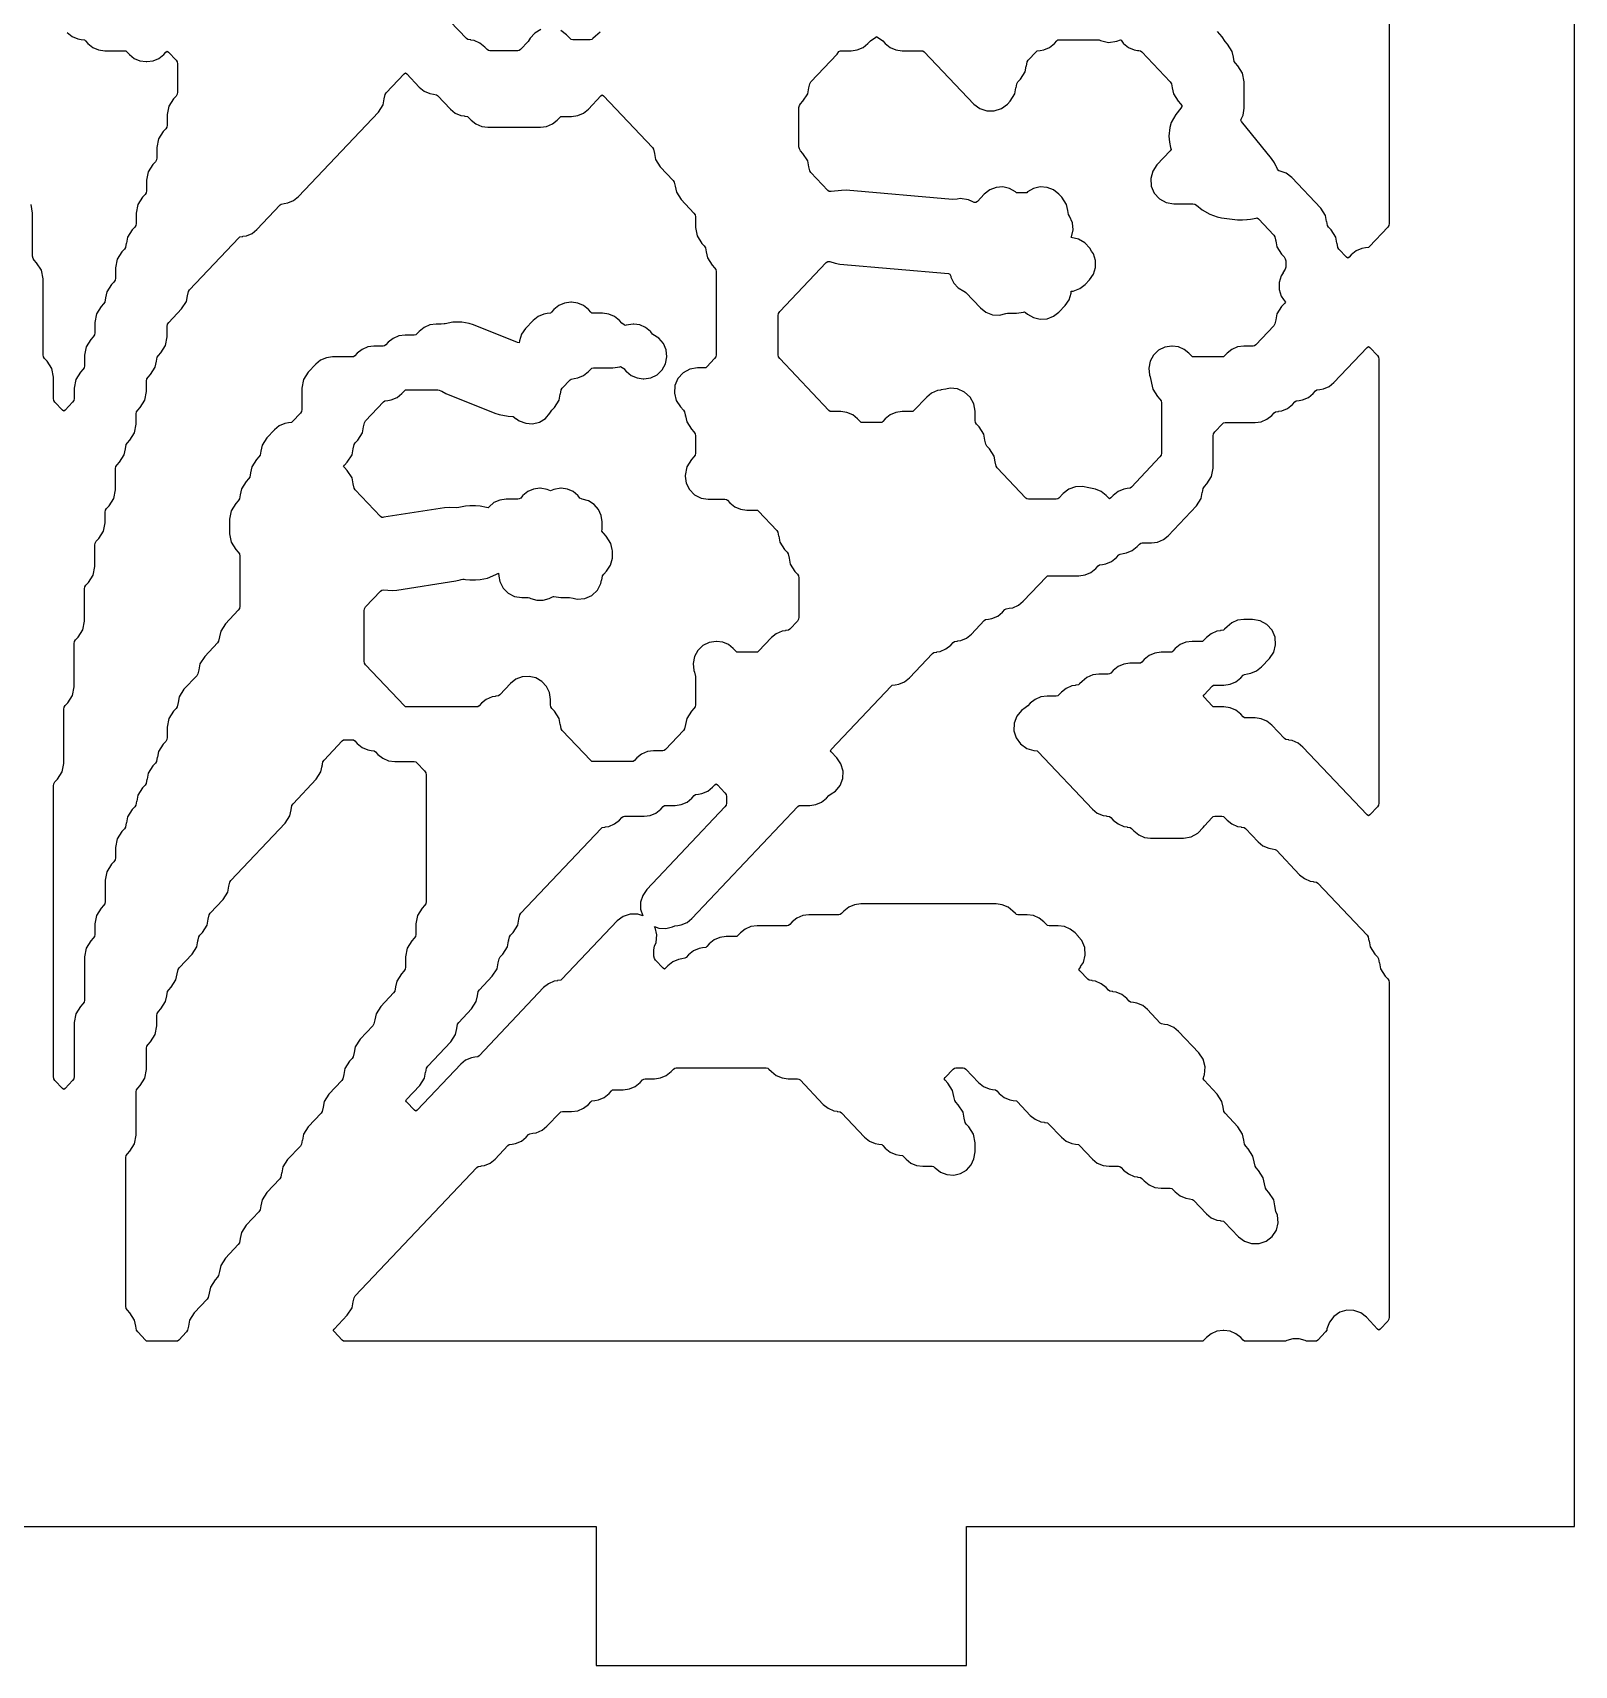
# Model space of a CAD drawing. Header units: millimetres. Extents: x 10 to 410, y 18 to 283.
# Drawn here: x 177.96 to 211.27, y 21 to 56.27 of the extents above; entities that cross this region are included whole.
import ezdxf

# ---------------------------------------------------------------- set-up
doc = ezdxf.new("R2010")
doc.units = ezdxf.units.MM
doc.layers.add('CUT', color=1, linetype='Continuous')

msp = doc.modelspace()

# ---------------------------------------------------------------- linework, layer by layer
at = {"layer": 'CUT'}
for points in [[(190.134, 21), (198.134, 21), (198.134, 24), (211.2679, 24), (211.2679, 144), (198.134, 144), (198.134, 147), (190.134, 147), (190.134, 144), (169.134, 144), (169.134, 147), (161.134, 147), (161.134, 144), (148, 144), (148, 24), (161.134, 24), (161.134, 21), (169.134, 21), (169.134, 24), (190.134, 24)], [(196.1081, 56.1348), (196.1872, 56.1842), (196.192, 56.1898), (196.1968, 56.1842), (196.2759, 56.1348), (196.3272, 56.0935), (196.3797, 56.0381), (196.4849, 55.9535), (196.609, 55.9001), (196.7427, 55.8819), (197.1916, 55.8819), (197.2222, 55.8572), (198.2903, 54.7294), (198.4191, 54.6314), (198.5724, 54.5798), (198.7342, 54.5798), (198.8876, 54.6314), (199.0164, 54.7294), (199.0757, 54.7921), (199.1772, 54.9508), (199.2018, 55.0792), (199.2037, 55.0788), (199.2212, 55.1696), (199.2454, 55.2075), (199.2995, 55.2647), (199.401, 55.4234), (199.4256, 55.5517), (199.4275, 55.5514), (199.4449, 55.6422), (199.4691, 55.6801), (199.6369, 55.8572), (199.6621, 55.8775), (199.7277, 55.8864), (199.7273, 55.8898), (199.8026, 55.9001), (199.9267, 55.9535), (200.0319, 56.0381), (200.0844, 56.0935), (200.1096, 56.1138), (200.1416, 56.1181), (200.9688, 56.1181), (201.0015, 56.1137), (201.026, 56.1031), (201.2033, 56.0629), (201.3833, 56.0886), (201.4602, 56.1146), (201.4635, 56.1162), (201.4728, 56.1114), (201.5168, 56.0479), (201.5261, 56.0381), (201.6313, 55.9535), (201.7554, 55.9001), (201.8307, 55.8898), (201.8303, 55.8864), (201.8374, 55.8855), (201.8589, 55.886), (201.8892, 55.8819), (201.8905, 55.8819), (201.9211, 55.8572), (202.5364, 55.2075), (202.5606, 55.1696), (202.578, 55.0788), (202.5799, 55.0792), (202.6046, 54.9508), (202.706, 54.7921), (202.7601, 54.7349), (202.7843, 54.697), (202.787, 54.6831), (202.7856, 54.6749), (202.7647, 54.6388), (202.6541, 54.5071), (202.5594, 54.3332), (202.5264, 54.2265), (202.5063, 54.0324), (202.518, 53.9072), (202.5429, 53.7915), (202.557, 53.7505), (202.5369, 53.7213), (202.2493, 53.4176), (202.1569, 53.2802), (202.1145, 53.1201), (202.1267, 52.955), (202.1921, 52.8029), (202.3037, 52.6805), (202.4491, 52.6013), (202.6124, 52.5738), (203.0279, 52.5738), (203.0698, 52.5663), (203.1065, 52.5445), (203.2225, 52.4439), (203.392, 52.3473), (203.5471, 52.2957), (203.6427, 52.274), (203.9918, 52.23), (204.1007, 52.2283), (204.1911, 52.2367), (204.1966, 52.2372), (204.2671, 52.2422), (204.3905, 52.2669), (204.4113, 52.2738), (204.4405, 52.2516), (204.7739, 51.8995), (204.7982, 51.8616), (204.8156, 51.7708), (204.8175, 51.7711), (204.8421, 51.6428), (204.9436, 51.4841), (204.9977, 51.4269), (205.0219, 51.389), (205.0304, 51.3449), (205.0304, 51.2036), (205.0219, 51.1595), (204.9721, 51.0816), (204.9748, 51.0799), (204.9342, 51.0214), (204.8891, 50.8772), (204.8891, 50.7262), (204.9342, 50.582), (204.9855, 50.5081), (204.9826, 50.506), (205.0234, 50.4473), (205.0043, 50.4197), (204.9436, 50.3556), (204.8421, 50.1968), (204.8175, 50.0685), (204.8156, 50.0689), (204.7982, 49.9781), (204.7739, 49.9402), (204.3824, 49.5267), (204.3572, 49.5065), (204.3252, 49.5021), (204.1267, 49.5021), (203.9929, 49.4839), (203.8689, 49.4305), (203.7637, 49.3459), (203.7112, 49.2904), (203.686, 49.2702), (203.6539, 49.2658), (203.0505, 49.2658), (203.0184, 49.2702), (202.9933, 49.2904), (202.9407, 49.3459), (202.8355, 49.4305), (202.7115, 49.4839), (202.5777, 49.5021), (202.5708, 49.5021), (202.4204, 49.4789), (202.2839, 49.4116), (202.174, 49.3063), (202.1008, 49.1727), (202.0713, 49.0234), (202.088, 48.8721), (202.1044, 48.835), (202.1305, 48.699), (202.1324, 48.6994), (202.157, 48.5711), (202.2585, 48.4123), (202.3126, 48.3552), (202.3368, 48.3173), (202.3453, 48.2731), (202.3453, 47.1868), (202.3368, 47.1426), (202.3126, 47.1047), (201.6973, 46.455), (201.6721, 46.4347), (201.6065, 46.4258), (201.607, 46.4224), (201.5316, 46.4121), (201.4076, 46.3588), (201.3023, 46.2742), (201.2545, 46.2237), (201.2265, 46.2024), (201.1985, 46.2237), (201.1507, 46.2742), (201.0454, 46.3588), (200.9214, 46.4121), (200.8461, 46.4224), (200.8465, 46.4258), (200.7736, 46.4357), (200.6381, 46.4709), (200.4865, 46.4632), (200.3443, 46.4104), (200.2244, 46.3173), (200.131, 46.2187), (200.1059, 46.1985), (200.0738, 46.1941), (199.4704, 46.1941), (199.4383, 46.1985), (199.4131, 46.2187), (198.7979, 46.8684), (198.7737, 46.9063), (198.7562, 46.9972), (198.7543, 46.9968), (198.7297, 47.1251), (198.6282, 47.2839), (198.5741, 47.341), (198.5499, 47.3789), (198.5325, 47.4697), (198.5305, 47.4694), (198.5059, 47.5977), (198.4045, 47.7564), (198.3504, 47.8136), (198.3261, 47.8515), (198.3177, 47.8956), (198.3177, 48.0913), (198.2908, 48.2531), (198.213, 48.3975), (198.0926, 48.5089), (197.9427, 48.5754), (197.7793, 48.5898), (197.6871, 48.5671), (197.5789, 48.5524), (197.5794, 48.549), (197.504, 48.5387), (197.38, 48.4854), (197.2747, 48.4008), (196.9984, 48.109), (196.9733, 48.0888), (196.9412, 48.0844), (196.7427, 48.0844), (196.609, 48.0662), (196.4849, 48.0128), (196.3797, 47.9282), (196.3272, 47.8727), (196.302, 47.8525), (196.27, 47.8481), (195.8903, 47.8481), (195.8582, 47.8525), (195.833, 47.8727), (195.7805, 47.9282), (195.6753, 48.0128), (195.5513, 48.0662), (195.4175, 48.0844), (195.219, 48.0844), (195.187, 48.0888), (195.1618, 48.109), (194.099, 49.2313), (194.0748, 49.2692), (194.0663, 49.3134), (194.0663, 50.1634), (194.0748, 50.2076), (194.099, 50.2455), (195.1025, 51.3052), (195.1363, 51.3298), (195.1779, 51.3256), (195.2974, 51.2907), (195.3937, 51.2726), (197.7416, 51.0661), (197.7768, 51.0572), (197.7929, 51.0146), (197.7979, 50.9876), (197.8604, 50.8625), (197.955, 50.7596), (198.0745, 50.6869), (198.0915, 50.6796), (198.1172, 50.6589), (198.4343, 50.3241), (198.5542, 50.231), (198.6965, 50.1782), (198.8481, 50.1705), (198.9835, 50.2056), (199.0229, 50.211), (199.2176, 50.211), (199.3672, 50.2339), (199.3847, 50.2425), (199.4085, 50.2276), (199.4551, 50.1901), (199.5833, 50.1153), (199.7278, 50.0814), (199.8759, 50.0915), (200.0145, 50.1446), (200.1314, 50.236), (200.2649, 50.377), (200.3512, 50.5014), (200.3962, 50.6459), (200.3962, 50.6864), (200.4417, 50.6894), (200.5806, 50.7425), (200.6978, 50.8341), (200.7891, 50.9305), (200.8752, 51.0546), (200.9203, 51.1987), (200.9203, 51.3498), (200.8752, 51.4939), (200.8346, 51.5524), (200.8373, 51.5541), (200.7996, 51.6132), (200.6928, 51.7325), (200.5539, 51.8121), (200.3969, 51.8436), (200.395, 51.8433), (200.4046, 51.8598), (200.4376, 52.012), (200.4222, 52.1671), (200.3598, 52.3099), (200.34, 52.3409), (200.3225, 52.4318), (200.3206, 52.4314), (200.296, 52.5597), (200.1945, 52.7185), (200.1314, 52.7851), (200.0145, 52.8765), (199.8759, 52.9296), (199.7278, 52.9397), (199.5833, 52.9058), (199.4551, 52.831), (199.4346, 52.8145), (199.4025, 52.8101), (199.2466, 52.8101), (199.2146, 52.8145), (199.1941, 52.831), (199.0659, 52.9058), (198.9214, 52.9397), (198.7733, 52.9296), (198.6347, 52.8765), (198.5177, 52.7851), (198.3684, 52.6274), (198.3346, 52.6028), (198.3029, 52.606), (198.2252, 52.6403), (198.2231, 52.6355), (198.1735, 52.6625), (197.9945, 52.6869), (197.9343, 52.6729), (197.8288, 52.6646), (195.5339, 52.8664), (195.4358, 52.8654), (195.21, 52.8408), (195.2004, 52.8386), (195.167, 52.8383), (195.1365, 52.8615), (194.7702, 53.2482), (194.746, 53.2861), (194.7286, 53.3769), (194.7267, 53.3765), (194.7021, 53.5048), (194.6006, 53.6636), (194.5465, 53.7208), (194.5223, 53.7586), (194.5138, 53.8028), (194.5138, 54.6529), (194.5223, 54.697), (194.5465, 54.7349), (194.6006, 54.7921), (194.7021, 54.9508), (194.7267, 55.0792), (194.7286, 55.0788), (194.746, 55.1696), (194.7702, 55.2075), (195.3398, 55.8089), (195.376, 55.8628), (195.3898, 55.8687), (195.4105, 55.8819), (195.6412, 55.8819), (195.775, 55.9001), (195.899, 55.9535), (196.0043, 56.0381), (196.0568, 56.0935)], [(178.4901, 40.1423), (178.5916, 40.3011), (178.6271, 40.4861), (178.6271, 41.6571), (178.6355, 41.7013), (178.6597, 41.7392), (178.7139, 41.7963), (178.8153, 41.9551), (178.8508, 42.1401), (178.8508, 43.0748), (178.8593, 43.119), (178.8835, 43.1569), (178.9376, 43.214), (179.0391, 43.3728), (179.0746, 43.5578), (179.0746, 44.2563), (179.0831, 44.3004), (179.1073, 44.3383), (179.1614, 44.3955), (179.2628, 44.5542), (179.2983, 44.7393), (179.2983, 45.2014), (179.3068, 45.2456), (179.331, 45.2835), (179.3851, 45.3406), (179.4866, 45.4994), (179.5221, 45.6844), (179.5221, 45.9103), (179.5306, 45.9544), (179.5548, 45.9923), (179.6089, 46.0495), (179.7104, 46.2082), (179.7459, 46.3933), (179.7459, 46.8554), (179.7543, 46.8996), (179.7785, 46.9375), (179.8327, 46.9946), (179.9341, 47.1534), (179.9587, 47.2817), (179.9607, 47.2813), (179.9781, 47.3722), (180.0023, 47.41), (180.0564, 47.4672), (180.1579, 47.626), (180.1934, 47.811), (180.1934, 48.0369), (180.2018, 48.081), (180.226, 48.1189), (180.2802, 48.1761), (180.3816, 48.3348), (180.4171, 48.5199), (180.4171, 48.7457), (180.4256, 48.7899), (180.4498, 48.8278), (180.5039, 48.8849), (180.6054, 49.0437), (180.63, 49.172), (180.6319, 49.1716), (180.6494, 49.2624), (180.6736, 49.3003), (180.7277, 49.3575), (180.8291, 49.5163), (180.8646, 49.7013), (180.8646, 49.9272), (180.8731, 49.9713), (180.8973, 50.0092), (181.1752, 50.3026), (181.2767, 50.4614), (181.3013, 50.5897), (181.3032, 50.5893), (181.3206, 50.6802), (181.3448, 50.7181), (182.4076, 51.8404), (182.4328, 51.8606), (182.4984, 51.8696), (182.498, 51.8729), (182.5734, 51.8832), (182.6974, 51.9366), (182.8026, 52.0212), (183.3026, 52.5492), (183.3278, 52.5695), (183.3935, 52.5784), (183.393, 52.5818), (183.4684, 52.5921), (183.5924, 52.6454), (183.6976, 52.73), (185.4266, 54.5558), (185.528, 54.7146), (185.5526, 54.8429), (185.5546, 54.8425), (185.572, 54.9333), (185.5962, 54.9712), (185.983, 55.3797), (186.011, 55.401), (186.039, 55.3797), (186.3106, 55.0929), (186.4159, 55.0083), (186.5399, 54.9549), (186.6153, 54.9447), (186.6148, 54.9413), (186.6804, 54.9323), (186.7056, 54.9121), (186.9819, 54.6203), (187.0871, 54.5357), (187.2112, 54.4824), (187.2865, 54.4721), (187.2861, 54.4687), (187.3517, 54.4598), (187.3769, 54.4395), (187.4294, 54.3841), (187.5347, 54.2994), (187.6587, 54.2461), (187.7925, 54.2278), (188.9285, 54.2278), (189.0623, 54.2461), (189.1863, 54.2994), (189.2916, 54.3841), (189.3441, 54.4395), (189.3693, 54.4598), (189.4013, 54.4641), (189.5998, 54.4641), (189.7336, 54.4824), (189.8576, 54.5357), (189.9628, 54.6203), (190.2344, 54.9071), (190.2624, 54.9284), (190.2904, 54.9071), (191.3485, 53.7898), (191.3727, 53.7519), (191.3902, 53.6611), (191.3921, 53.6614), (191.4167, 53.5331), (191.5182, 53.3744), (191.796, 53.0809), (191.8203, 53.043), (191.8377, 52.9522), (191.8396, 52.9526), (191.8642, 52.8243), (191.9657, 52.6655), (192.2436, 52.3721), (192.2678, 52.3342), (192.2762, 52.29), (192.2762, 52.0642), (192.3117, 51.8791), (192.4132, 51.7204), (192.4673, 51.6632), (192.4915, 51.6253), (192.5089, 51.5345), (192.5109, 51.5349), (192.5355, 51.4065), (192.6369, 51.2478), (192.6911, 51.1906), (192.7153, 51.1527), (192.7238, 51.1086), (192.7238, 49.3134), (192.7153, 49.2692), (192.6911, 49.2313), (192.5233, 49.0542), (192.4981, 49.0339), (192.4661, 49.0295), (192.3196, 49.0295), (192.1563, 49.0021), (192.0109, 48.9229), (191.8993, 48.8005), (191.8339, 48.6484), (191.8217, 48.4832), (191.8641, 48.3232), (191.9565, 48.1857), (192.0198, 48.1189), (192.044, 48.081), (192.0614, 47.9902), (192.0634, 47.9906), (192.088, 47.8622), (192.1894, 47.7035), (192.2436, 47.6463), (192.2678, 47.6084), (192.2762, 47.5643), (192.2762, 47.1868), (192.2678, 47.1426), (192.2436, 47.1047), (192.1894, 47.0476), (192.088, 46.8888), (192.0525, 46.7038), (192.0525, 46.6941), (192.077, 46.5396), (192.148, 46.4002), (192.2586, 46.2896), (192.398, 46.2186), (192.5525, 46.1941), (192.9136, 46.1941), (192.9456, 46.1897), (192.9708, 46.1695), (193.0233, 46.114), (193.1286, 46.0294), (193.2526, 45.976), (193.3864, 45.9578), (193.5849, 45.9578), (193.6169, 45.9534), (193.6421, 45.9332), (194.0336, 45.5197), (194.0578, 45.4819), (194.0752, 45.391), (194.0772, 45.3914), (194.1018, 45.2631), (194.2032, 45.1043), (194.2574, 45.0472), (194.2816, 45.0093), (194.299, 44.9185), (194.3009, 44.9188), (194.3255, 44.7905), (194.427, 44.6318), (194.4811, 44.5746), (194.5053, 44.5367), (194.5138, 44.4926), (194.5138, 43.6425), (194.5053, 43.5983), (194.4811, 43.5604), (194.3134, 43.3833), (194.2882, 43.363), (194.2225, 43.3541), (194.223, 43.3507), (194.1476, 43.3404), (194.0236, 43.2871), (193.9184, 43.2024), (193.6421, 42.9107), (193.6169, 42.8904), (193.5849, 42.8861), (193.2052, 42.8861), (193.1731, 42.8904), (193.1479, 42.9107), (193.0954, 42.9662), (192.9902, 43.0508), (192.8662, 43.1041), (192.7324, 43.1224), (192.7255, 43.1224), (192.5751, 43.0992), (192.4386, 43.0318), (192.3287, 42.9265), (192.2555, 42.793), (192.226, 42.6437), (192.2427, 42.4924), (192.2591, 42.4552), (192.2762, 42.366), (192.2762, 41.7522), (192.2678, 41.708), (192.2436, 41.6701), (192.1894, 41.613), (192.088, 41.4542), (192.0634, 41.3259), (192.0614, 41.3263), (192.044, 41.2354), (192.0198, 41.1976), (191.6283, 40.7841), (191.6031, 40.7639), (191.5711, 40.7595), (191.3726, 40.7595), (191.2388, 40.7413), (191.1148, 40.6879), (191.0095, 40.6033), (190.957, 40.5478), (190.9318, 40.5276), (190.8998, 40.5232), (190.0726, 40.5232), (190.0405, 40.5276), (190.0154, 40.5478), (189.4001, 41.1976), (189.3759, 41.2354), (189.3584, 41.3263), (189.3565, 41.3259), (189.3319, 41.4542), (189.2304, 41.613), (189.1763, 41.6701), (189.1521, 41.708), (189.1436, 41.7522), (189.1436, 41.8672), (189.1216, 42.014), (189.0575, 42.1478), (188.9569, 42.2569), (188.8287, 42.3317), (188.6842, 42.3655), (188.5361, 42.3555), (188.3975, 42.3024), (188.2806, 42.211), (188.0482, 41.9656), (188.023, 41.9453), (187.9573, 41.9363), (187.9578, 41.933), (187.8824, 41.9227), (187.7584, 41.8693), (187.6532, 41.7847), (187.6007, 41.7293), (187.5755, 41.709), (187.5434, 41.7046), (186.045, 41.7046), (186.0129, 41.709), (185.9877, 41.7293), (185.1487, 42.6153), (185.1245, 42.6532), (185.116, 42.6973), (185.116, 43.7837), (185.1245, 43.8278), (185.1487, 43.8657), (185.4729, 44.2081), (185.4995, 44.2292), (185.5332, 44.2325), (185.727, 44.2241), (185.8248, 44.2295), (187.0996, 44.4263), (187.1945, 44.4506), (187.2156, 44.4583), (187.248, 44.4653), (187.2812, 44.4633), (187.3053, 44.4586), (187.4028, 44.4489), (187.5281, 44.4489), (187.6256, 44.4586), (187.7859, 44.4904), (187.9662, 44.5651), (187.9927, 44.5828), (188.0202, 44.5956), (188.0308, 44.5275), (188.0312, 44.5275), (188.0493, 44.413), (188.1203, 44.2736), (188.231, 44.163), (188.3703, 44.092), (188.5249, 44.0675), (188.6622, 44.0675), (188.6949, 44.0631), (188.7223, 44.0513), (188.8524, 44.0151), (188.9874, 44.0151), (189.1175, 44.0513), (189.1916, 44.0831), (189.2092, 44.0941), (189.2138, 44.0918), (189.3678, 44.0675), (189.5572, 44.0675), (189.6319, 44.0573), (189.7241, 44.0346), (189.8874, 44.049), (190.0374, 44.1155), (190.1577, 44.227), (190.2355, 44.3714), (190.2481, 44.4469), (190.2535, 44.4459), (190.2709, 44.5367), (190.2951, 44.5746), (190.3552, 44.638), (190.444, 44.7678), (190.4881, 44.9188), (190.4852, 45.0127), (190.4862, 45.0127), (190.4862, 45.0498), (190.4835, 45.0635), (190.4831, 45.076), (190.4772, 45.1069), (190.4753, 45.1065), (190.4507, 45.2348), (190.3492, 45.3936), (190.2951, 45.4507), (190.283, 45.4697), (190.2551, 45.5009), (190.2624, 45.5466), (190.2624, 45.7012), (190.242, 45.8428), (190.1823, 45.9728), (190.0882, 46.0806), (189.9675, 46.1573), (189.8299, 46.1967), (189.8161, 46.1985), (189.7821, 46.2132), (189.7458, 46.267), (189.7391, 46.2742), (189.6338, 46.3588), (189.5098, 46.4121), (189.376, 46.4304), (189.3678, 46.4304), (189.2138, 46.4061), (189.1436, 46.3705), (189.0735, 46.4061), (188.9195, 46.4304), (188.9113, 46.4304), (188.7775, 46.4121), (188.6534, 46.3588), (188.5482, 46.2742), (188.5414, 46.267), (188.5052, 46.2132), (188.4711, 46.1985), (188.4385, 46.1941), (188.1873, 46.1941), (188.05, 46.1749), (187.9233, 46.1187), (187.8169, 46.0299), (187.7988, 46.01), (187.7649, 46.0116), (187.6256, 46.0393), (187.5281, 46.0489), (187.4028, 46.0489), (187.3053, 46.0393), (187.1628, 46.011), (187.1034, 46.0064), (186.9534, 46.0129), (186.8555, 46.0075), (185.5449, 45.8053), (185.5198, 45.8007), (185.4992, 45.7965), (185.4729, 45.8172), (184.9249, 46.3959), (184.9007, 46.4338), (184.8833, 46.5246), (184.8814, 46.5242), (184.8568, 46.6525), (184.7553, 46.8113), (184.6946, 46.8754), (184.6755, 46.903), (184.6946, 46.9305), (184.7553, 46.9946), (184.8568, 47.1534), (184.8814, 47.2817), (184.8833, 47.2813), (184.9007, 47.3722), (184.9249, 47.41), (184.9791, 47.4672), (185.0805, 47.626), (185.1051, 47.7543), (185.1071, 47.7539), (185.1245, 47.8447), (185.1487, 47.8826), (185.5402, 48.2961), (185.5654, 48.3163), (185.631, 48.3253), (185.6306, 48.3286), (185.7059, 48.3389), (185.83, 48.3923), (185.9352, 48.4769), (185.9877, 48.5323), (186.0129, 48.5526), (186.045, 48.557), (186.7076, 48.557), (186.7425, 48.5519), (186.7744, 48.537), (186.7944, 48.5239), (186.8812, 48.4784), (187.9391, 48.0502), (188.0331, 48.0225), (188.2282, 47.9853), (188.3392, 47.9768), (188.3413, 47.9769), (188.4068, 47.9278), (188.4093, 47.9313), (188.4684, 47.8853), (188.6094, 47.8324), (188.7598, 47.8239), (188.906, 47.8606), (189.0345, 47.9392), (189.1338, 48.0524), (189.1763, 48.1189), (189.2304, 48.1761), (189.3319, 48.3348), (189.3565, 48.4631), (189.3584, 48.4628), (189.3759, 48.5536), (189.4001, 48.5915), (189.5678, 48.7686), (189.593, 48.7889), (189.6587, 48.7978), (189.6582, 48.8012), (189.7336, 48.8115), (189.8576, 48.8648), (189.9628, 48.9495), (190.0154, 49.0049), (190.0405, 49.0252), (190.0726, 49.0295), (190.491, 49.0295), (190.6407, 49.0525), (190.6582, 49.061), (190.7312, 49.0154), (190.7403, 49.0115), (190.7765, 48.9592), (190.7858, 48.9495), (190.891, 48.8648), (191.015, 48.8115), (191.1488, 48.7932), (191.1623, 48.7932), (191.3119, 48.8162), (191.4479, 48.8828), (191.5576, 48.9871), (191.6311, 49.1194), (191.6617, 49.2677), (191.6464, 49.4183), (191.5868, 49.5574), (191.4883, 49.6724), (191.3599, 49.7525), (191.3509, 49.7564), (191.3146, 49.8087), (191.3054, 49.8185), (191.2001, 49.9031), (191.0761, 49.9565), (190.9423, 49.9747), (190.9288, 49.9747), (190.7792, 49.9518), (190.7617, 49.9432), (190.7379, 49.958), (190.6866, 49.9993), (190.6341, 50.0548), (190.5289, 50.1394), (190.4048, 50.1927), (190.2711, 50.211), (190.0726, 50.211), (190.0405, 50.2153), (190.0154, 50.2356), (189.9628, 50.2911), (189.8576, 50.3757), (189.7336, 50.429), (189.5998, 50.4473), (189.5825, 50.4473), (189.4487, 50.429), (189.3247, 50.3757), (189.2195, 50.2911), (189.167, 50.2356), (189.1418, 50.2153), (189.0761, 50.2064), (189.0766, 50.203), (189.0012, 50.1927), (188.8772, 50.1394), (188.772, 50.0548), (188.6051, 49.8786), (188.5202, 49.757), (188.4748, 49.6159), (188.467, 49.5684), (188.4345, 49.5758), (187.4815, 49.9615), (187.3875, 49.9892), (187.2269, 50.0198), (187.0318, 50.0182), (186.8684, 49.9843), (186.8498, 49.9843), (186.7857, 49.9747), (186.6737, 49.9747), (186.5399, 49.9565), (186.4159, 49.9031), (186.3106, 49.8185), (186.2581, 49.763), (186.2329, 49.7428), (186.2009, 49.7384), (186.0024, 49.7384), (185.8686, 49.7202), (185.7446, 49.6668), (185.6394, 49.5822), (185.5868, 49.5267), (185.5617, 49.5065), (185.5296, 49.5021), (185.3311, 49.5021), (185.1974, 49.4839), (185.0733, 49.4305), (184.9681, 49.3459), (184.9156, 49.2904), (184.8904, 49.2702), (184.8583, 49.2658), (184.4361, 49.2658), (184.3023, 49.2476), (184.1783, 49.1942), (184.0731, 49.1096), (183.9104, 48.9379), (183.809, 48.7791), (183.7735, 48.5941), (183.7735, 48.1319), (183.765, 48.0878), (183.7408, 48.0499), (183.573, 47.8727), (183.5478, 47.8525), (183.4822, 47.8435), (183.4827, 47.8401), (183.4073, 47.8299), (183.2833, 47.7765), (183.178, 47.6919), (183.0154, 47.5201), (182.9139, 47.3614), (182.8893, 47.2331), (182.8874, 47.2334), (182.87, 47.1426), (182.8458, 47.1047), (182.7916, 47.0476), (182.6902, 46.8888), (182.6656, 46.7605), (182.6636, 46.7609), (182.6462, 46.67), (182.622, 46.6322), (182.5679, 46.575), (182.4664, 46.4162), (182.4418, 46.2879), (182.4399, 46.2883), (182.4225, 46.1975), (182.3983, 46.1596), (182.3441, 46.1024), (182.2427, 45.9437), (182.2072, 45.7586), (182.2072, 45.4481), (182.2427, 45.2631), (182.3441, 45.1043), (182.3983, 45.0472), (182.4225, 45.0093), (182.4309, 44.9651), (182.4309, 43.8788), (182.4225, 43.8346), (182.3983, 43.7967), (182.1204, 43.5033), (182.0189, 43.3445), (181.9943, 43.2162), (181.9924, 43.2166), (181.975, 43.1257), (181.9507, 43.0879), (181.6729, 42.7944), (181.5714, 42.6356), (181.5468, 42.5073), (181.5449, 42.5077), (181.5274, 42.4169), (181.5032, 42.379), (181.2253, 42.0855), (181.1239, 41.9268), (181.0993, 41.7985), (181.0973, 41.7988), (181.0799, 41.708), (181.0557, 41.6701), (181.0016, 41.613), (180.9001, 41.4542), (180.8646, 41.2692), (180.8646, 41.0433), (180.8562, 40.9992), (180.832, 40.9613), (180.7778, 40.9041), (180.6764, 40.7454), (180.6518, 40.617), (180.6498, 40.6174), (180.6324, 40.5266), (180.6082, 40.4887), (180.5541, 40.4315), (180.4526, 40.2728), (180.428, 40.1445), (180.4261, 40.1448), (180.4087, 40.054), (180.3844, 40.0161), (180.3303, 39.959), (180.2289, 39.8002), (180.2042, 39.6719), (180.2023, 39.6723), (180.1849, 39.5814), (180.1607, 39.5435), (180.1066, 39.4864), (180.0051, 39.3276), (179.9805, 39.1993), (179.9786, 39.1997), (179.9611, 39.1089), (179.9369, 39.071), (179.8828, 39.0138), (179.7814, 38.8551), (179.7459, 38.67), (179.7459, 38.4442), (179.7374, 38.4), (179.7132, 38.3621), (179.659, 38.305), (179.5576, 38.1462), (179.5221, 37.9612), (179.5221, 37.499), (179.5136, 37.4549), (179.4894, 37.417), (179.4353, 37.3598), (179.3338, 37.201), (179.2983, 37.016), (179.2983, 36.7901), (179.2899, 36.746), (179.2657, 36.7081), (179.2115, 36.6509), (179.1101, 36.4922), (179.0746, 36.3072), (179.0746, 35.3724), (179.0661, 35.3283), (179.0419, 35.2904), (178.9878, 35.2332), (178.8863, 35.0745), (178.8508, 34.8894), (178.8508, 33.7184), (178.8424, 33.6743), (178.8181, 33.6364), (178.6551, 33.4642), (178.6271, 33.4429), (178.5991, 33.4642), (178.436, 33.6364), (178.4118, 33.6743), (178.4033, 33.7184), (178.4033, 40.0031), (178.4118, 40.0473), (178.436, 40.0851)], [(187.554, 31.756), (187.5792, 31.7762), (187.6449, 31.7852), (187.6444, 31.7886), (187.7198, 31.7988), (187.8438, 31.8522), (187.949, 31.9368), (188.2253, 32.2285), (188.2505, 32.2488), (188.3161, 32.2577), (188.3157, 32.2611), (188.391, 32.2714), (188.5151, 32.3248), (188.6203, 32.4094), (188.6728, 32.4648), (188.698, 32.4851), (188.7636, 32.494), (188.7632, 32.4974), (188.8385, 32.5077), (188.9626, 32.561), (189.0678, 32.6457), (189.3441, 32.9374), (189.3693, 32.9577), (189.4013, 32.962), (189.5998, 32.962), (189.7336, 32.9803), (189.8576, 33.0336), (189.9628, 33.1182), (190.0154, 33.1737), (190.0405, 33.1939), (190.1062, 33.2029), (190.1057, 33.2063), (190.1811, 33.2165), (190.3051, 33.2699), (190.4103, 33.3545), (190.4629, 33.41), (190.4881, 33.4302), (190.5201, 33.4346), (190.7186, 33.4346), (190.8524, 33.4528), (190.9764, 33.5062), (191.0816, 33.5908), (191.1341, 33.6463), (191.1593, 33.6665), (191.1914, 33.6709), (191.3898, 33.6709), (191.5236, 33.6891), (191.6477, 33.7425), (191.7529, 33.8271), (191.8054, 33.8826), (191.8306, 33.9028), (191.8626, 33.9072), (193.8086, 33.9072), (193.8407, 33.9028), (193.8659, 33.8826), (193.9184, 33.8271), (194.0236, 33.7425), (194.1476, 33.6891), (194.2814, 33.6709), (194.4799, 33.6709), (194.5119, 33.6665), (194.5371, 33.6463), (195.0372, 33.1182), (195.1424, 33.0336), (195.2664, 32.9803), (195.3418, 32.97), (195.3413, 32.9666), (195.407, 32.9577), (195.4322, 32.9374), (195.9322, 32.4094), (196.0374, 32.3248), (196.1614, 32.2714), (196.2368, 32.2611), (196.2363, 32.2577), (196.302, 32.2488), (196.3272, 32.2285), (196.3797, 32.1731), (196.4849, 32.0885), (196.609, 32.0351), (196.6843, 32.0248), (196.6839, 32.0215), (196.7495, 32.0125), (196.7747, 31.9923), (196.8272, 31.9368), (196.9324, 31.8522), (197.0565, 31.7988), (197.1903, 31.7806), (197.3887, 31.7806), (197.4208, 31.7762), (197.446, 31.756), (197.4546, 31.7468), (197.5715, 31.6554), (197.7101, 31.6023), (197.8582, 31.5923), (198.0027, 31.6261), (198.1309, 31.7009), (198.2315, 31.81), (198.2956, 31.9438), (198.3177, 32.0906), (198.3177, 32.2903), (198.2822, 32.4753), (198.1807, 32.6341), (198.1266, 32.6912), (198.1024, 32.7291), (198.085, 32.8199), (198.083, 32.8196), (198.0584, 32.9479), (197.957, 33.1066), (197.9028, 33.1638), (197.8786, 33.2017), (197.8612, 33.2925), (197.8593, 33.2921), (197.8347, 33.4205), (197.7332, 33.5792), (197.6725, 33.6433), (197.6534, 33.6709), (197.6725, 33.6985), (197.8468, 33.8826), (197.872, 33.9028), (197.9041, 33.9072), (198.06, 33.9072), (198.092, 33.9028), (198.1172, 33.8826), (198.3935, 33.5908), (198.4987, 33.5062), (198.6228, 33.4528), (198.6981, 33.4426), (198.6977, 33.4392), (198.7633, 33.4302), (198.7885, 33.41), (198.841, 33.3545), (198.9463, 33.2699), (199.0703, 33.2165), (199.1457, 33.2063), (199.1452, 33.2029), (199.2108, 33.1939), (199.236, 33.1737), (199.5123, 32.8819), (199.6175, 32.7973), (199.7416, 32.744), (199.8169, 32.7337), (199.8165, 32.7303), (199.8821, 32.7214), (199.9073, 32.7011), (200.1836, 32.4094), (200.2888, 32.3248), (200.4128, 32.2714), (200.4882, 32.2611), (200.4877, 32.2577), (200.5534, 32.2488), (200.5786, 32.2285), (200.8548, 31.9368), (200.9601, 31.8522), (201.0841, 31.7988), (201.2179, 31.7806), (201.4164, 31.7806), (201.4484, 31.7762), (201.4736, 31.756), (201.5261, 31.7005), (201.6313, 31.6159), (201.7554, 31.5625), (201.8307, 31.5523), (201.8303, 31.5489), (201.8959, 31.5399), (201.9211, 31.5197), (201.9736, 31.4642), (202.0788, 31.3796), (202.2029, 31.3262), (202.3367, 31.308), (202.5351, 31.308), (202.5672, 31.3037), (202.5924, 31.2834), (202.6449, 31.2279), (202.7501, 31.1433), (202.8742, 31.09), (202.9495, 31.0797), (202.9491, 31.0763), (203.0147, 31.0674), (203.0399, 31.0471), (203.3162, 30.7554), (203.4214, 30.6708), (203.5454, 30.6174), (203.6208, 30.6071), (203.6203, 30.6037), (203.686, 30.5948), (203.7112, 30.5745), (204.0085, 30.2605), (204.1387, 30.1619), (204.2936, 30.1104), (204.4569, 30.1116), (204.611, 30.1653), (204.7397, 30.2659), (204.8291, 30.4025), (204.8697, 30.5606), (204.8572, 30.7234), (204.821, 30.8079), (204.7977, 30.9296), (204.7957, 30.9293), (204.7711, 31.0576), (204.6697, 31.2164), (204.6155, 31.2735), (204.5913, 31.3114), (204.5739, 31.4022), (204.572, 31.4019), (204.5474, 31.5302), (204.4459, 31.6889), (204.3918, 31.7461), (204.3676, 31.784), (204.3502, 31.8748), (204.3482, 31.8744), (204.3236, 32.0027), (204.2222, 32.1615), (204.168, 32.2187), (204.1438, 32.2565), (204.1264, 32.3474), (204.1245, 32.347), (204.0999, 32.4753), (203.9984, 32.6341), (203.7205, 32.9275), (203.6963, 32.9654), (203.6789, 33.0562), (203.677, 33.0559), (203.6523, 33.1842), (203.5509, 33.3429), (203.2664, 33.6433), (203.2466, 33.6719), (203.2684, 33.7413), (203.2656, 33.7421), (203.2737, 33.7595), (203.2897, 33.9285), (203.2483, 34.0931), (203.1542, 34.2344), (202.717, 34.6961), (202.6117, 34.7807), (202.4877, 34.8341), (202.4123, 34.8444), (202.4128, 34.8477), (202.3472, 34.8567), (202.322, 34.8769), (202.0457, 35.1687), (201.9405, 35.2533), (201.8164, 35.3067), (201.7411, 35.3169), (201.7415, 35.3203), (201.6759, 35.3293), (201.6507, 35.3495), (201.5982, 35.405), (201.493, 35.4896), (201.3689, 35.5429), (201.2936, 35.5532), (201.294, 35.5566), (201.2284, 35.5655), (201.2032, 35.5858), (201.1507, 35.6413), (201.0454, 35.7259), (200.9214, 35.7792), (200.8461, 35.7895), (200.8465, 35.7929), (200.7809, 35.8018), (200.7557, 35.8221), (200.5814, 36.0062), (200.5622, 36.0338), (200.603, 36.0925), (200.5997, 36.0948), (200.6586, 36.1822), (200.7013, 36.341), (200.6901, 36.505), (200.6264, 36.6566), (200.5522, 36.7397), (200.5552, 36.7426), (200.4794, 36.8227), (200.3742, 36.9073), (200.2501, 36.9607), (200.1164, 36.9789), (199.9179, 36.9789), (199.8859, 36.9833), (199.8607, 37.0035), (199.8081, 37.059), (199.7029, 37.1436), (199.5789, 37.197), (199.4451, 37.2152), (199.2466, 37.2152), (199.2146, 37.2196), (199.1894, 37.2398), (199.1369, 37.2953), (199.0316, 37.3799), (198.9076, 37.4332), (198.7738, 37.4515), (195.8477, 37.4515), (195.7139, 37.4332), (195.5899, 37.3799), (195.4847, 37.2953), (195.4322, 37.2398), (195.407, 37.2196), (195.3749, 37.2152), (194.7289, 37.2152), (194.5951, 37.197), (194.4711, 37.1436), (194.3659, 37.059), (194.3134, 37.0035), (194.2882, 36.9833), (194.2561, 36.9789), (193.6102, 36.9789), (193.4764, 36.9607), (193.3523, 36.9073), (193.2471, 36.8227), (193.1946, 36.7672), (193.1694, 36.747), (193.1374, 36.7426), (192.9389, 36.7426), (192.8051, 36.7244), (192.6811, 36.671), (192.5758, 36.5864), (192.5233, 36.531), (192.4981, 36.5107), (192.4325, 36.5018), (192.4329, 36.4984), (192.3576, 36.4881), (192.2335, 36.4347), (192.1283, 36.3501), (192.0758, 36.2947), (192.0506, 36.2744), (191.985, 36.2655), (191.9854, 36.2621), (191.9101, 36.2518), (191.786, 36.1984), (191.6808, 36.1138), (191.633, 36.0633), (191.605, 36.042), (191.577, 36.0633), (191.4139, 36.2355), (191.3897, 36.2734), (191.3812, 36.3176), (191.3812, 36.4588), (191.3956, 36.5339), (191.4318, 36.6183), (191.4443, 36.7811), (191.4037, 36.9393), (191.39, 36.9602), (191.487, 36.9244), (191.6382, 36.9169), (191.7847, 36.955), (191.83, 36.9745), (191.8962, 36.9835), (191.8958, 36.9869), (191.9711, 36.9971), (192.0952, 37.0505), (192.2004, 37.1351), (194.4905, 39.5534), (194.5157, 39.5737), (194.5477, 39.5781), (194.7462, 39.5781), (194.88, 39.5963), (195.004, 39.6497), (195.1092, 39.7343), (195.1618, 39.7897), (195.2132, 39.8311), (195.3011, 39.887), (195.4019, 40.0106), (195.4586, 40.1598), (195.4654, 40.3192), (195.4217, 40.4726), (195.3319, 40.6044), (195.2112, 40.7319), (195.1921, 40.7595), (195.2112, 40.7871), (196.5043, 42.1526), (196.5295, 42.1728), (196.5951, 42.1818), (196.5947, 42.1852), (196.67, 42.1954), (196.7941, 42.2488), (196.8993, 42.3334), (197.3993, 42.8615), (197.4245, 42.8817), (197.4902, 42.8907), (197.4897, 42.894), (197.5651, 42.9043), (197.6891, 42.9577), (197.7943, 43.0423), (197.8468, 43.0977), (197.872, 43.118), (197.9377, 43.1269), (197.9372, 43.1303), (198.0126, 43.1406), (198.1366, 43.194), (198.2418, 43.2786), (198.5181, 43.5703), (198.5433, 43.5906), (198.6089, 43.5995), (198.6085, 43.6029), (198.6838, 43.6132), (198.8079, 43.6665), (198.9131, 43.7511), (198.9656, 43.8066), (198.9908, 43.8269), (199.0565, 43.8358), (199.056, 43.8392), (199.1314, 43.8495), (199.2554, 43.9028), (199.3606, 43.9874), (199.8607, 44.5155), (199.8859, 44.5357), (199.9179, 44.5401), (200.5639, 44.5401), (200.6977, 44.5583), (200.8217, 44.6117), (200.9269, 44.6963), (200.9794, 44.7517), (201.0046, 44.772), (201.0703, 44.781), (201.0698, 44.7843), (201.1452, 44.7946), (201.2692, 44.848), (201.3744, 44.9326), (201.427, 44.988), (201.4521, 45.0083), (201.5178, 45.0172), (201.5173, 45.0206), (201.5927, 45.0309), (201.7167, 45.0843), (201.8219, 45.1689), (201.8745, 45.2243), (201.8997, 45.2446), (201.9317, 45.2489), (202.1302, 45.2489), (202.264, 45.2672), (202.388, 45.3205), (202.4932, 45.4051), (203.1034, 46.0495), (203.2048, 46.2082), (203.2294, 46.3365), (203.2314, 46.3362), (203.2488, 46.427), (203.273, 46.4649), (203.3271, 46.522), (203.4286, 46.6808), (203.4641, 46.8658), (203.4641, 47.5643), (203.4726, 47.6084), (203.4968, 47.6463), (203.6645, 47.8235), (203.6897, 47.8437), (203.7218, 47.8481), (204.3677, 47.8481), (204.5015, 47.8663), (204.6256, 47.9197), (204.7308, 48.0043), (204.7833, 48.0598), (204.8085, 48.08), (204.8741, 48.089), (204.8737, 48.0923), (204.949, 48.1026), (205.0731, 48.156), (205.1783, 48.2406), (205.2308, 48.2961), (205.256, 48.3163), (205.3216, 48.3253), (205.3212, 48.3286), (205.3966, 48.3389), (205.5206, 48.3923), (205.6258, 48.4769), (205.6783, 48.5323), (205.7035, 48.5526), (205.7692, 48.5615), (205.7687, 48.5649), (205.8441, 48.5752), (205.9681, 48.6286), (206.0733, 48.7132), (206.7924, 49.4725), (206.8204, 49.4938), (206.8484, 49.4725), (207.0115, 49.3003), (207.0357, 49.2624), (207.0442, 49.2183), (207.0442, 39.6256), (207.0357, 39.5814), (207.0115, 39.5435), (206.8484, 39.3713), (206.8204, 39.35), (206.7924, 39.3713), (205.4021, 40.8396), (205.2968, 40.9242), (205.1728, 40.9775), (205.0974, 40.9878), (205.0979, 40.9912), (205.0323, 41.0001), (205.0071, 41.0204), (204.7308, 41.3122), (204.6256, 41.3968), (204.5015, 41.4501), (204.3677, 41.4684), (204.1693, 41.4684), (204.1372, 41.4727), (204.112, 41.493), (204.0595, 41.5484), (203.9543, 41.633), (203.8303, 41.6864), (203.6965, 41.7046), (203.498, 41.7046), (203.466, 41.709), (203.4408, 41.7293), (203.2664, 41.9134), (203.2473, 41.9409), (203.2664, 41.9685), (203.4408, 42.1526), (203.4714, 42.1772), (203.6965, 42.1772), (203.8303, 42.1954), (203.9543, 42.2488), (204.0595, 42.3334), (204.112, 42.3889), (204.1372, 42.4091), (204.2029, 42.4181), (204.2024, 42.4215), (204.2778, 42.4317), (204.4018, 42.4851), (204.507, 42.5697), (204.6788, 42.7511), (204.7712, 42.8886), (204.8136, 43.0486), (204.8015, 43.2138), (204.736, 43.3659), (204.6245, 43.4883), (204.4791, 43.5675), (204.3158, 43.5949), (204.1267, 43.5949), (203.9929, 43.5767), (203.8689, 43.5233), (203.7637, 43.4387), (203.7112, 43.3833), (203.686, 43.363), (203.6203, 43.3541), (203.6208, 43.3507), (203.5454, 43.3404), (203.4214, 43.2871), (203.3162, 43.2024), (203.2636, 43.147), (203.233, 43.1224), (203.0079, 43.1224), (202.8742, 43.1041), (202.7501, 43.0508), (202.6449, 42.9662), (202.5924, 42.9107), (202.5672, 42.8904), (202.5351, 42.8861), (202.3367, 42.8861), (202.2029, 42.8678), (202.0788, 42.8145), (201.9736, 42.7299), (201.9211, 42.6744), (201.8959, 42.6542), (201.8639, 42.6498), (201.6654, 42.6498), (201.5316, 42.6316), (201.4076, 42.5782), (201.3023, 42.4936), (201.2498, 42.4381), (201.2246, 42.4179), (201.1926, 42.4135), (200.9941, 42.4135), (200.8603, 42.3953), (200.7363, 42.3419), (200.6311, 42.2573), (200.5786, 42.2018), (200.5534, 42.1816), (200.4877, 42.1726), (200.4882, 42.1693), (200.4128, 42.159), (200.2888, 42.1056), (200.1836, 42.021), (200.131, 41.9656), (200.1059, 41.9453), (200.0738, 41.9409), (199.8753, 41.9409), (199.7416, 41.9227), (199.6175, 41.8693), (199.5123, 41.7847), (199.4598, 41.7293), (199.4039, 41.6843), (199.3212, 41.6315), (199.2198, 41.505), (199.1641, 41.3528), (199.1601, 41.1908), (199.2081, 41.036), (199.3031, 40.9047), (199.435, 40.8107), (199.5902, 40.7638), (199.6588, 40.7547), (199.6835, 40.7349), (200.8548, 39.498), (200.9601, 39.4134), (201.0841, 39.36), (201.1595, 39.3497), (201.159, 39.3464), (201.2246, 39.3374), (201.2498, 39.3171), (201.3023, 39.2617), (201.4076, 39.1771), (201.5316, 39.1237), (201.607, 39.1134), (201.6065, 39.1101), (201.6721, 39.1011), (201.6973, 39.0809), (201.7499, 39.0254), (201.8551, 38.9408), (201.9791, 38.8874), (202.1129, 38.8692), (202.8261, 38.8692), (202.99, 38.8968), (203.1359, 38.9767), (203.2474, 39.1), (203.273, 39.14), (203.4408, 39.3171), (203.466, 39.3374), (203.498, 39.3418), (203.6539, 39.3418), (203.686, 39.3374), (203.7112, 39.3171), (203.7637, 39.2617), (203.8689, 39.1771), (203.9929, 39.1237), (204.0683, 39.1134), (204.0678, 39.1101), (204.1335, 39.1011), (204.1587, 39.0809), (204.4349, 38.7891), (204.5402, 38.7045), (204.6642, 38.6511), (204.7396, 38.6409), (204.7391, 38.6375), (204.8047, 38.6285), (204.8299, 38.6083), (205.33, 38.0803), (205.4352, 37.9956), (205.5592, 37.9423), (205.6346, 37.932), (205.6341, 37.9286), (205.6998, 37.9197), (205.725, 37.8994), (206.7878, 36.7771), (206.812, 36.7392), (206.8294, 36.6484), (206.8313, 36.6488), (206.8559, 36.5205), (206.9574, 36.3617), (207.0115, 36.3046), (207.0357, 36.2667), (207.0531, 36.1758), (207.0551, 36.1762), (207.0797, 36.0479), (207.1811, 35.8891), (207.2353, 35.832), (207.2595, 35.7941), (207.2679, 35.7499), (207.2679, 28.5201), (207.2595, 28.4759), (207.2353, 28.4381), (207.0722, 28.2659), (207.0442, 28.2446), (207.0162, 28.2659), (206.7767, 28.5188), (206.653, 28.6139), (206.506, 28.6664), (206.35, 28.6709), (206.2002, 28.6271), (206.0712, 28.5393), (205.9756, 28.416), (205.9226, 28.2692), (205.9169, 28.2397), (205.8927, 28.2018), (205.725, 28.0246), (205.6998, 28.0044), (205.6677, 28), (205.5118, 28), (205.4791, 28.0045), (205.4518, 28.0162), (205.3216, 28.0524), (205.1866, 28.0524), (205.0565, 28.0162), (205.0291, 28.0045), (204.9965, 28), (204.1693, 28), (204.1372, 28.0044), (204.112, 28.0246), (204.0595, 28.0801), (203.9543, 28.1647), (203.8303, 28.2181), (203.6965, 28.2363), (203.6792, 28.2363), (203.5454, 28.2181), (203.4214, 28.1647), (203.3162, 28.0801), (203.2636, 28.0246), (203.2384, 28.0044), (203.2064, 28), (184.7024, 28), (184.6704, 28.0044), (184.6452, 28.0246), (184.4709, 28.2087), (184.4517, 28.2363), (184.4709, 28.2639), (184.7553, 28.5642), (184.8568, 28.723), (184.8814, 28.8513), (184.8833, 28.8509), (184.9007, 28.9418), (184.9249, 28.9797)], [(180.0023, 32.0514), (180.0564, 32.1085), (180.1579, 32.2673), (180.1934, 32.4523), (180.1934, 33.3871), (180.2018, 33.4312), (180.226, 33.4691), (180.2802, 33.5263), (180.3816, 33.685), (180.4171, 33.8701), (180.4171, 34.3322), (180.4256, 34.3764), (180.4498, 34.4143), (180.5039, 34.4714), (180.6054, 34.6302), (180.6409, 34.8152), (180.6409, 35.0411), (180.6494, 35.0852), (180.6736, 35.1231), (180.7277, 35.1803), (180.8291, 35.339), (180.8538, 35.4673), (180.8557, 35.467), (180.8731, 35.5578), (180.8973, 35.5957), (180.9514, 35.6528), (181.0529, 35.8116), (181.0775, 35.9399), (181.0794, 35.9396), (181.0969, 36.0304), (181.1211, 36.0683), (181.399, 36.3617), (181.5004, 36.5205), (181.525, 36.6488), (181.527, 36.6484), (181.5444, 36.7392), (181.5686, 36.7771), (181.6227, 36.8343), (181.7242, 36.993), (181.7488, 37.1214), (181.7507, 37.121), (181.7681, 37.2118), (181.7923, 37.2497), (182.0702, 37.5431), (182.1717, 37.7019), (182.1963, 37.8302), (182.1982, 37.8298), (182.2156, 37.9207), (182.2399, 37.9586), (183.4128, 39.1972), (183.5142, 39.3559), (183.5388, 39.4842), (183.5408, 39.4839), (183.5582, 39.5747), (183.5824, 39.6126), (184.084, 40.1423), (184.1855, 40.3011), (184.2101, 40.4294), (184.212, 40.429), (184.2295, 40.5198), (184.2537, 40.5577), (184.6452, 40.9712), (184.6704, 40.9914), (184.7024, 40.9958), (184.8583, 40.9958), (184.8904, 40.9914), (184.9156, 40.9712), (184.9681, 40.9157), (185.0733, 40.8311), (185.1974, 40.7777), (185.2727, 40.7675), (185.2723, 40.7641), (185.3379, 40.7551), (185.3631, 40.7349), (185.4156, 40.6794), (185.5208, 40.5948), (185.6449, 40.5414), (185.7787, 40.5232), (186.2009, 40.5232), (186.2329, 40.5188), (186.2581, 40.4986), (186.4259, 40.3214), (186.4501, 40.2835), (186.4586, 40.2394), (186.4586, 37.499), (186.4501, 37.4549), (186.4259, 37.417), (186.3718, 37.3598), (186.2703, 37.201), (186.2348, 37.016), (186.2348, 36.7901), (186.2263, 36.746), (186.2021, 36.7081), (186.148, 36.6509), (186.0465, 36.4922), (186.011, 36.3072), (186.011, 36.0813), (186.0026, 36.0371), (185.9784, 35.9992), (185.9242, 35.9421), (185.8228, 35.7833), (185.7982, 35.655), (185.7962, 35.6554), (185.7788, 35.5646), (185.7546, 35.5267), (185.4767, 35.2332), (185.3753, 35.0745), (185.3507, 34.9462), (185.3487, 34.9465), (185.3313, 34.8557), (185.3071, 34.8178), (185.0292, 34.5244), (184.9278, 34.3656), (184.9031, 34.2373), (184.9012, 34.2377), (184.8838, 34.1468), (184.8596, 34.109), (184.8055, 34.0518), (184.704, 33.893), (184.6794, 33.7647), (184.6775, 33.7651), (184.66, 33.6743), (184.6358, 33.6364), (184.3579, 33.3429), (184.2565, 33.1842), (184.2319, 33.0559), (184.2299, 33.0562), (184.2125, 32.9654), (184.1883, 32.9275), (183.9104, 32.6341), (183.809, 32.4753), (183.7844, 32.347), (183.7824, 32.3474), (183.765, 32.2565), (183.7408, 32.2187), (183.4629, 31.9252), (183.3615, 31.7665), (183.3368, 31.6381), (183.3349, 31.6385), (183.3175, 31.5477), (183.2933, 31.5098), (183.0154, 31.2164), (182.9139, 31.0576), (182.8893, 30.9293), (182.8874, 30.9296), (182.87, 30.8388), (182.8458, 30.8009), (182.5679, 30.5075), (182.4664, 30.3487), (182.4418, 30.2204), (182.4399, 30.2208), (182.4225, 30.13), (182.3983, 30.0921), (182.1204, 29.7986), (182.0189, 29.6399), (181.9943, 29.5116), (181.9924, 29.5119), (181.975, 29.4211), (181.9507, 29.3832), (181.8966, 29.3261), (181.7952, 29.1673), (181.7705, 29.039), (181.7686, 29.0394), (181.7512, 28.9485), (181.727, 28.9106), (181.4491, 28.6172), (181.3476, 28.4584), (181.323, 28.3301), (181.3211, 28.3305), (181.3037, 28.2397), (181.2795, 28.2018), (181.1117, 28.0246), (181.0865, 28.0044), (181.0545, 28), (180.451, 28), (180.419, 28.0044), (180.3938, 28.0246), (180.226, 28.2018), (180.2018, 28.2397), (180.1844, 28.3305), (180.1825, 28.3301), (180.1579, 28.4584), (180.0564, 28.6172), (180.0023, 28.6744), (179.9781, 28.7122), (179.9696, 28.7564), (179.9696, 31.9693), (179.9781, 32.0135)], [(189.3003, 35.7895), (189.225, 35.7792), (189.101, 35.7259), (188.9957, 35.6413), (187.6007, 34.1681), (187.5755, 34.1478), (187.5098, 34.1389), (187.5103, 34.1355), (187.4349, 34.1252), (187.3109, 34.0719), (187.2057, 33.9873), (186.2628, 32.9916), (186.2348, 32.9703), (186.2068, 32.9916), (186.0372, 33.1707), (186.018, 33.1983), (186.0372, 33.2259), (186.3216, 33.5263), (186.4231, 33.685), (186.4477, 33.8133), (186.4496, 33.813), (186.467, 33.9038), (186.4912, 33.9417), (186.9929, 34.4714), (187.0943, 34.6302), (187.1189, 34.7585), (187.1209, 34.7581), (187.1383, 34.8489), (187.1625, 34.8868), (187.4404, 35.1803), (187.5418, 35.339), (187.5665, 35.4673), (187.5684, 35.467), (187.5858, 35.5578), (187.61, 35.5957), (187.8879, 35.8891), (187.9894, 36.0479), (188.014, 36.1762), (188.0159, 36.1758), (188.0333, 36.2667), (188.0575, 36.3046), (188.1117, 36.3617), (188.2131, 36.5205), (188.2377, 36.6488), (188.2397, 36.6484), (188.2571, 36.7392), (188.2813, 36.7771), (188.3354, 36.8343), (188.4369, 36.993), (188.4615, 37.1214), (188.4634, 37.121), (188.4808, 37.2118), (188.5051, 37.2497), (190.2391, 39.0809), (190.2643, 39.1011), (190.3299, 39.1101), (190.3295, 39.1134), (190.4048, 39.1237), (190.5289, 39.1771), (190.6341, 39.2617), (190.6866, 39.3171), (190.7118, 39.3374), (190.7439, 39.3418), (191.1661, 39.3418), (191.2999, 39.36), (191.4239, 39.4134), (191.5291, 39.498), (191.5817, 39.5534), (191.6068, 39.5737), (191.6389, 39.5781), (191.8374, 39.5781), (191.9711, 39.5963), (192.0952, 39.6497), (192.2004, 39.7343), (192.2529, 39.7897), (192.2781, 39.81), (192.3438, 39.8189), (192.3433, 39.8223), (192.4187, 39.8326), (192.5427, 39.8859), (192.6479, 39.9705), (192.6958, 40.0211), (192.7238, 40.0424), (192.7518, 40.0211), (192.9148, 39.8489), (192.939, 39.811), (192.9475, 39.7668), (192.9475, 39.6256), (192.939, 39.5814), (192.9148, 39.5435), (191.224, 37.7581), (191.1378, 37.6337), (191.0927, 37.4891), (191.093, 37.3378), (191.1385, 37.1934), (191.139, 37.1927), (191.0315, 37.2302), (190.8682, 37.2314), (190.7132, 37.1799), (190.5831, 37.0813), (189.3907, 35.8221), (189.3655, 35.8018), (189.2999, 35.7929)]]:
    msp.add_lwpolyline(points, close=True, dxfattribs=at)
for points in [[(207.2679, 61.9778), (207.2679, 52.1488), (207.2595, 52.1046), (207.2353, 52.0668), (206.8438, 51.6533), (206.8186, 51.6331), (206.7529, 51.6241), (206.7534, 51.6207), (206.678, 51.6105), (206.554, 51.5571), (206.4488, 51.4725), (206.4009, 51.422), (206.3729, 51.4007), (206.3449, 51.422), (206.1818, 51.5942), (206.1576, 51.6321), (206.1402, 51.7229), (206.1383, 51.7225), (206.1137, 51.8508), (206.0122, 52.0096), (205.9581, 52.0668), (205.9339, 52.1046), (205.9165, 52.1955), (205.9145, 52.1951), (205.8899, 52.3234), (205.7885, 52.4822), (205.1653, 53.1403), (205.0405, 53.236), (204.8921, 53.2883), (204.882, 53.2902), (204.8563, 53.3228), (204.8286, 53.3753), (204.8261, 53.3802), (204.7855, 53.4614), (204.7264, 53.5529), (204.0779, 54.3514), (204.0608, 54.38), (204.0698, 54.4066), (204.112, 54.4916), (204.1354, 54.6428), (204.1354, 55.2101), (204.0999, 55.3951), (203.9984, 55.5539), (203.9443, 55.6111), (203.9201, 55.6489), (203.9026, 55.7398), (203.9007, 55.7394), (203.8761, 55.8677), (203.7746, 56.0265), (203.7205, 56.0836), (203.6574, 56.1824), (203.5598, 56.2943)], [(188.9338, 56.3419), (188.8052, 56.2634), (188.7059, 56.1501), (188.6634, 56.0836), (188.4957, 55.9065), (188.4705, 55.8862), (188.4385, 55.8819), (187.835, 55.8819), (187.803, 55.8862), (187.7778, 55.9065), (187.7253, 55.9619), (187.62, 56.0465), (187.496, 56.0999), (187.4206, 56.1102), (187.4211, 56.1136), (187.3555, 56.1225), (187.3303, 56.1428), (186.2675, 57.2651)], [(178.7029, 56.2743), (178.8081, 56.1897), (178.9322, 56.1364), (179.0075, 56.1261), (179.0071, 56.1227), (179.0727, 56.1138), (179.0979, 56.0935), (179.1504, 56.0381), (179.2556, 55.9535), (179.3797, 55.9001), (179.5135, 55.8819), (179.9357, 55.8819), (179.9677, 55.8775), (179.9929, 55.8572), (180.0454, 55.8018), (180.1507, 55.7172), (180.2747, 55.6638), (180.4085, 55.6456), (180.4258, 55.6456), (180.5595, 55.6638), (180.6836, 55.7172), (180.7888, 55.8018), (180.8366, 55.8523), (180.8646, 55.8736), (180.8926, 55.8523), (181.0557, 55.6801), (181.0799, 55.6422), (181.0884, 55.598), (181.0884, 54.9842), (181.0799, 54.9401), (181.0557, 54.9022), (181.0016, 54.845), (180.9001, 54.6863), (180.8646, 54.5012), (180.8646, 54.2754), (180.8562, 54.2312), (180.832, 54.1933), (180.7778, 54.1362), (180.6764, 53.9774), (180.6409, 53.7924), (180.6409, 53.5665), (180.6324, 53.5224), (180.6082, 53.4845), (180.5541, 53.4273), (180.4526, 53.2686), (180.4171, 53.0835), (180.4171, 52.8577), (180.4087, 52.8135), (180.3844, 52.7756), (180.3303, 52.7185), (180.2289, 52.5597), (180.1934, 52.3747), (180.1934, 52.1488), (180.1849, 52.1046), (180.1607, 52.0668), (180.1066, 52.0096), (180.0051, 51.8508), (179.9805, 51.7225), (179.9786, 51.7229), (179.9611, 51.6321), (179.9369, 51.5942), (179.8828, 51.537), (179.7814, 51.3783), (179.7459, 51.1932), (179.7459, 50.9674), (179.7374, 50.9232), (179.7132, 50.8853), (179.659, 50.8282), (179.5576, 50.6694), (179.533, 50.5411), (179.5311, 50.5415), (179.5136, 50.4506), (179.4894, 50.4127), (179.4353, 50.3556), (179.3338, 50.1968), (179.2983, 50.0118), (179.2983, 49.7859), (179.2899, 49.7418), (179.2657, 49.7039), (179.2115, 49.6467), (179.1101, 49.488), (179.0746, 49.3029), (179.0746, 49.0771), (179.0661, 49.0329), (179.0419, 48.995), (178.9878, 48.9379), (178.8863, 48.7791), (178.8508, 48.5941), (178.8508, 48.3682), (178.8424, 48.324), (178.8181, 48.2862), (178.6551, 48.114), (178.6271, 48.0927), (178.5991, 48.114), (178.436, 48.2862), (178.4118, 48.324), (178.4033, 48.3682), (178.4033, 48.8304), (178.3678, 49.0154), (178.2664, 49.1742), (178.2122, 49.2313), (178.188, 49.2692), (178.1796, 49.3134), (178.1796, 50.9569), (178.1441, 51.142), (178.0426, 51.3007), (177.9885, 51.3579), (177.9643, 51.3958), (177.9558, 51.4399), (177.9558, 52.3747), (177.9203, 52.5597)], [(190.2197, 56.2828), (190.1145, 56.1982), (190.062, 56.1428), (190.0368, 56.1225), (190.0048, 56.1181), (189.6251, 56.1181), (189.593, 56.1225), (189.5678, 56.1428), (189.4903, 56.2247), (189.3714, 56.3172)]]:
    msp.add_lwpolyline(points, dxfattribs=at)

doc.saveas('drawing.dxf')
